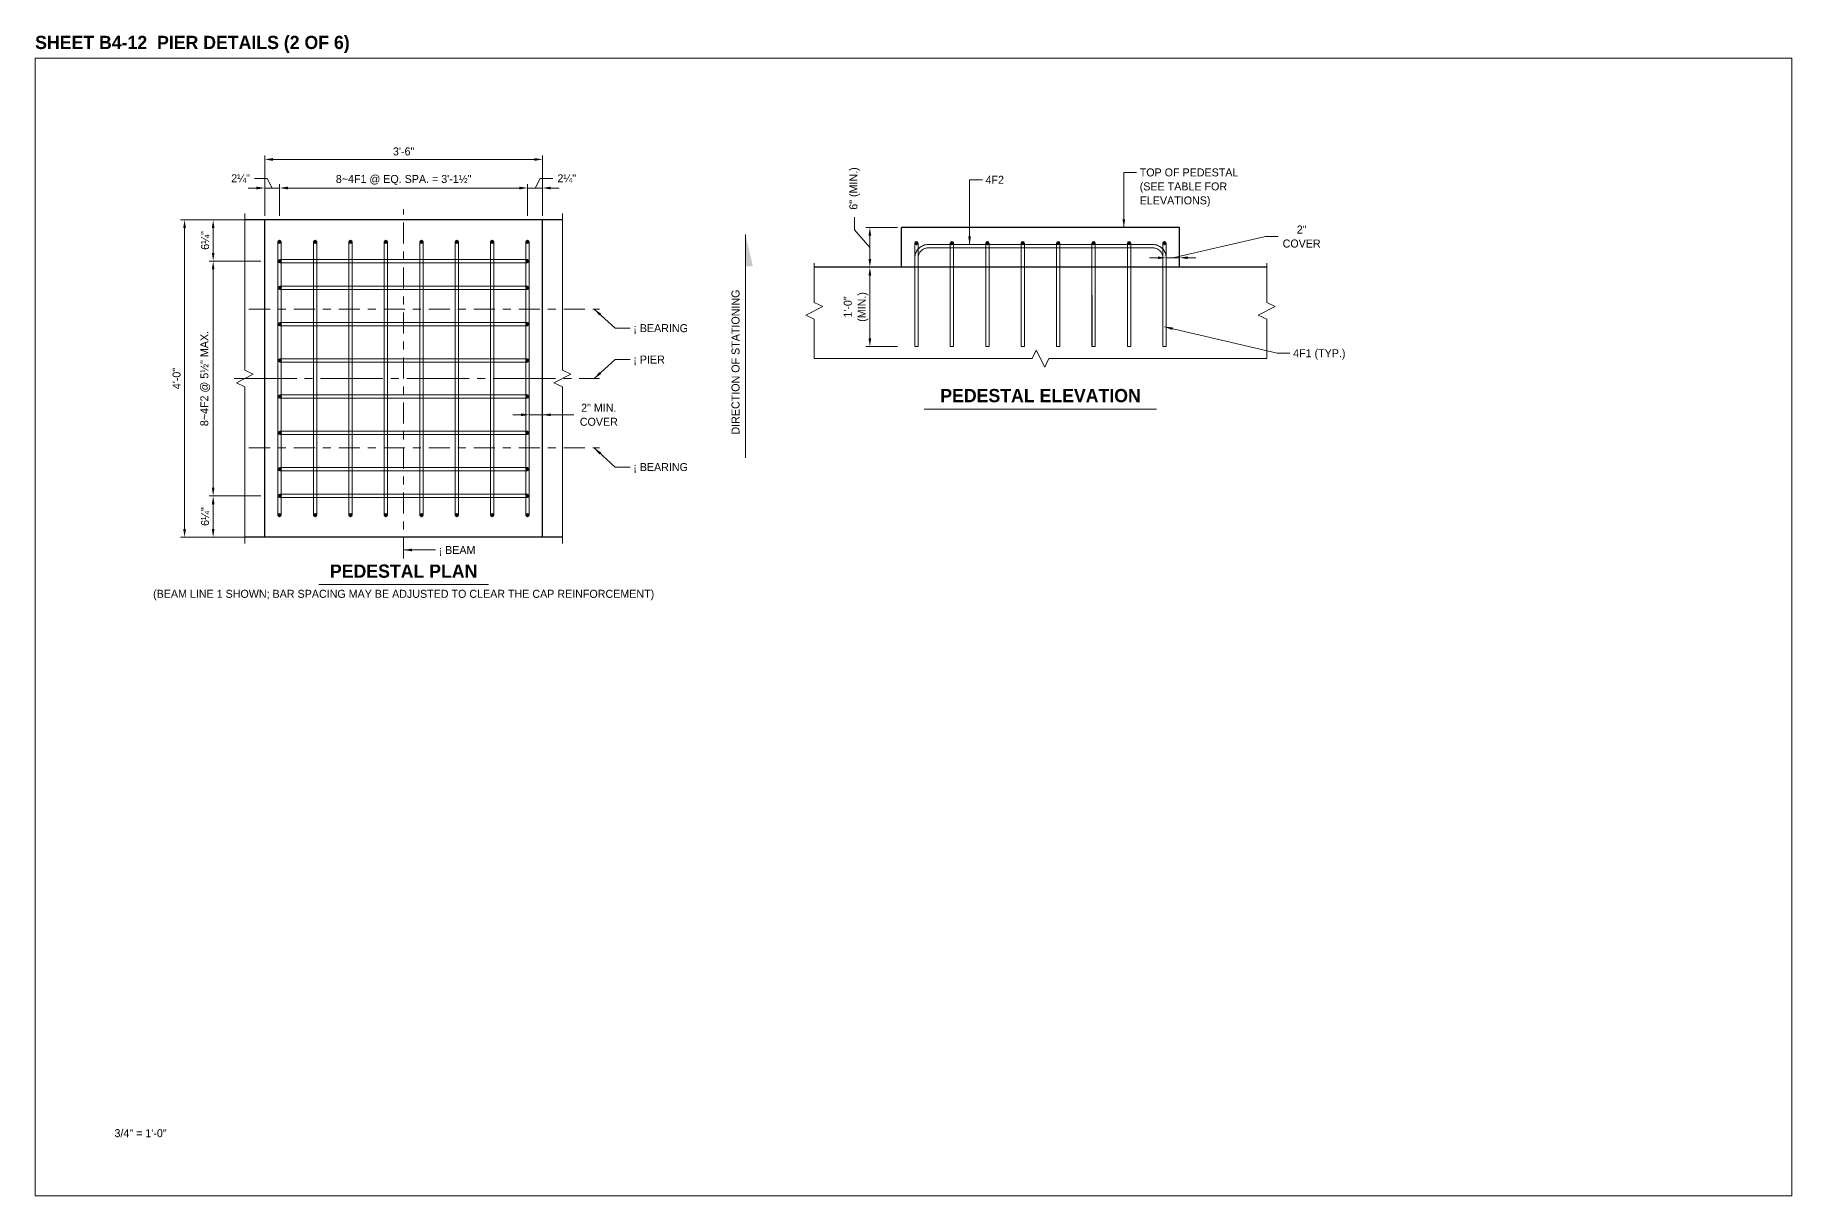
# Model space of a CAD drawing. Extents: x -1 to 861, y -26 to 2.
# Drawn here: x 359 to 381.13, y -13.33 to 1.29 of the extents above; entities that cross this region are included whole.
import ezdxf
from ezdxf.enums import TextEntityAlignment as Align

# ---------------------------------------------------------------- set-up
doc = ezdxf.new("R2010")
doc.units = 21
doc.header["$MEASUREMENT"] = 0
doc.linetypes.add('DGN4', pattern=[0.336, 0.2, -0.053, 0.03, -0.053])
doc.linetypes.add('DGN7', pattern=[0.726, 0.59, -0.053, 0.03, -0.053])
for name, color, linetype, lineweight in [('Border', 7, 'Continuous', 15), ('CL_Major', 1, 'DGN7', 9), ('CL_Minor', 7, 'DGN4', 9), ('Dimension', 7, 'Continuous', 9), ('Leader', 7, 'Continuous', 9), ('Rebar', 2, 'Continuous', 15), ('SubStrConc', 3, 'Continuous', 30), ('SubStrConc2', 3, 'Continuous', 30), ('Symbols', 7, 'Continuous', 15), ('TextStructures', 7, 'Continuous', 9)]:
    doc.layers.add(name, color=color, linetype=linetype, lineweight=lineweight)
doc.styles.add('FDOT Bold (Large)', font='FDOTBold.ttf')
doc.styles.add('FDOT Structures', font='FDOT.ttf')
doc.styles.add('FDOT Structures Annotation', font='FDOT.ttf')

msp = doc.modelspace()

# ---------------------------------------------------------------- hatches: boundary and pattern name
at = {"layer": 'Rebar'}
h = msp.add_hatch(color=256, dxfattribs=at)
h.dxf.hatch_style = 1
edge = h.paths.add_edge_path()
edge.add_arc((362.08, -1.314), 0.0208, 0, 360)
h = msp.add_hatch(color=256, dxfattribs=at)
h.dxf.hatch_style = 1
edge = h.paths.add_edge_path()
edge.add_arc((362.527, -1.314), 0.0208, 0, 360)
h = msp.add_hatch(color=256, dxfattribs=at)
h.dxf.hatch_style = 1
edge = h.paths.add_edge_path()
edge.add_arc((362.973, -1.314), 0.0208, 0, 360)
h = msp.add_hatch(color=256, dxfattribs=at)
h.dxf.hatch_style = 1
edge = h.paths.add_edge_path()
edge.add_arc((363.42, -1.314), 0.0208, 0, 360)
h = msp.add_hatch(color=256, dxfattribs=at)
h.dxf.hatch_style = 1
edge = h.paths.add_edge_path()
edge.add_arc((363.866, -1.314), 0.0208, 0, 360)
h = msp.add_hatch(color=256, dxfattribs=at)
h.dxf.hatch_style = 1
edge = h.paths.add_edge_path()
edge.add_arc((364.312, -1.314), 0.0208, 0, 360)
h = msp.add_hatch(color=256, dxfattribs=at)
h.dxf.hatch_style = 1
edge = h.paths.add_edge_path()
edge.add_arc((364.759, -1.314), 0.0208, 0, 360)
h = msp.add_hatch(color=256, dxfattribs=at)
h.dxf.hatch_style = 1
edge = h.paths.add_edge_path()
edge.add_arc((365.205, -1.314), 0.0208, 0, 360)
h = msp.add_hatch(color=256, dxfattribs=at)
h.dxf.hatch_style = 1
edge = h.paths.add_edge_path()
edge.add_arc((370.104, -1.329), 0.0208, 0, 360)
h = msp.add_hatch(color=256, dxfattribs=at)
h.dxf.hatch_style = 1
edge = h.paths.add_edge_path()
edge.add_arc((370.551, -1.329), 0.0208, 0, 360)
h = msp.add_hatch(color=256, dxfattribs=at)
h.dxf.hatch_style = 1
edge = h.paths.add_edge_path()
edge.add_arc((370.997, -1.329), 0.0208, 0, 360)
h = msp.add_hatch(color=256, dxfattribs=at)
h.dxf.hatch_style = 1
edge = h.paths.add_edge_path()
edge.add_arc((371.443, -1.329), 0.0208, 0, 360)
h = msp.add_hatch(color=256, dxfattribs=at)
h.dxf.hatch_style = 1
edge = h.paths.add_edge_path()
edge.add_arc((371.89, -1.329), 0.0208, 0, 360)
h = msp.add_hatch(color=256, dxfattribs=at)
h.dxf.hatch_style = 1
edge = h.paths.add_edge_path()
edge.add_arc((372.336, -1.329), 0.0208, 0, 360)
h = msp.add_hatch(color=256, dxfattribs=at)
h.dxf.hatch_style = 1
edge = h.paths.add_edge_path()
edge.add_arc((372.783, -1.329), 0.0208, 0, 360)
h = msp.add_hatch(color=256, dxfattribs=at)
h.dxf.hatch_style = 1
edge = h.paths.add_edge_path()
edge.add_arc((373.229, -1.329), 0.0208, 0, 360)
h = msp.add_hatch(color=256, dxfattribs=at)
h.dxf.hatch_style = 1
edge = h.paths.add_edge_path()
edge.add_arc((362.083, -1.556), 0.0208, 0, 360)
h = msp.add_hatch(color=256, dxfattribs=at)
h.dxf.hatch_style = 1
edge = h.paths.add_edge_path()
edge.add_arc((365.202, -1.556), 0.0208, 0, 360)
h = msp.add_hatch(color=256, dxfattribs=at)
h.dxf.hatch_style = 1
edge = h.paths.add_edge_path()
edge.add_arc((362.083, -1.893), 0.0208, 0, 360)
h = msp.add_hatch(color=256, dxfattribs=at)
h.dxf.hatch_style = 1
edge = h.paths.add_edge_path()
edge.add_arc((365.202, -1.893), 0.0208, 0, 360)
h = msp.add_hatch(color=256, dxfattribs=at)
h.dxf.hatch_style = 1
edge = h.paths.add_edge_path()
edge.add_arc((362.083, -2.35), 0.0208, 0, 360)
h = msp.add_hatch(color=256, dxfattribs=at)
h.dxf.hatch_style = 1
edge = h.paths.add_edge_path()
edge.add_arc((365.202, -2.349), 0.0208, 0, 360)
h = msp.add_hatch(color=256, dxfattribs=at)
h.dxf.hatch_style = 1
edge = h.paths.add_edge_path()
edge.add_arc((362.083, -2.806), 0.0208, 0, 360)
h = msp.add_hatch(color=256, dxfattribs=at)
h.dxf.hatch_style = 1
edge = h.paths.add_edge_path()
edge.add_arc((365.202, -2.806), 0.0208, 0, 360)
h = msp.add_hatch(color=256, dxfattribs=at)
h.dxf.hatch_style = 1
edge = h.paths.add_edge_path()
edge.add_arc((362.083, -3.263), 0.0208, 0, 360)
h = msp.add_hatch(color=256, dxfattribs=at)
h.dxf.hatch_style = 1
edge = h.paths.add_edge_path()
edge.add_arc((365.202, -3.263), 0.0208, 0, 360)
h = msp.add_hatch(color=256, dxfattribs=at)
h.dxf.hatch_style = 1
edge = h.paths.add_edge_path()
edge.add_arc((362.083, -3.72), 0.0208, 0, 360)
h = msp.add_hatch(color=256, dxfattribs=at)
h.dxf.hatch_style = 1
edge = h.paths.add_edge_path()
edge.add_arc((365.202, -3.72), 0.0208, 0, 360)
h = msp.add_hatch(color=256, dxfattribs=at)
h.dxf.hatch_style = 1
edge = h.paths.add_edge_path()
edge.add_arc((362.083, -4.177), 0.0208, 0, 360)
h = msp.add_hatch(color=256, dxfattribs=at)
h.dxf.hatch_style = 1
edge = h.paths.add_edge_path()
edge.add_arc((365.203, -4.177), 0.0208, 0, 360)
h = msp.add_hatch(color=256, dxfattribs=at)
h.dxf.hatch_style = 1
edge = h.paths.add_edge_path()
edge.add_arc((362.083, -4.514), 0.0208, 0, 360)
h = msp.add_hatch(color=256, dxfattribs=at)
h.dxf.hatch_style = 1
edge = h.paths.add_edge_path()
edge.add_arc((365.203, -4.514), 0.0208, 0, 360)
h = msp.add_hatch(color=256, dxfattribs=at)
h.dxf.hatch_style = 1
edge = h.paths.add_edge_path()
edge.add_arc((362.08, -4.756), 0.0208, 0, 360)
h = msp.add_hatch(color=256, dxfattribs=at)
h.dxf.hatch_style = 1
edge = h.paths.add_edge_path()
edge.add_arc((362.527, -4.756), 0.0208, 0, 360)
h = msp.add_hatch(color=256, dxfattribs=at)
h.dxf.hatch_style = 1
edge = h.paths.add_edge_path()
edge.add_arc((362.973, -4.756), 0.0208, 0, 360)
h = msp.add_hatch(color=256, dxfattribs=at)
h.dxf.hatch_style = 1
edge = h.paths.add_edge_path()
edge.add_arc((363.42, -4.756), 0.0208, 0, 360)
h = msp.add_hatch(color=256, dxfattribs=at)
h.dxf.hatch_style = 1
edge = h.paths.add_edge_path()
edge.add_arc((363.866, -4.756), 0.0208, 0, 360)
h = msp.add_hatch(color=256, dxfattribs=at)
h.dxf.hatch_style = 1
edge = h.paths.add_edge_path()
edge.add_arc((364.312, -4.756), 0.0208, 0, 360)
h = msp.add_hatch(color=256, dxfattribs=at)
h.dxf.hatch_style = 1
edge = h.paths.add_edge_path()
edge.add_arc((364.759, -4.756), 0.0208, 0, 360)
h = msp.add_hatch(color=256, dxfattribs=at)
h.dxf.hatch_style = 1
edge = h.paths.add_edge_path()
edge.add_arc((365.205, -4.756), 0.0208, 0, 360)

# ---------------------------------------------------------------- linework, layer by layer
at = {"layer": 'CL_Major', "ltscale": 1.333333}
msp.add_line((361.509, -3.035), (366.109, -3.035), dxfattribs=at)
at = {"layer": 'CL_Minor', "ltscale": 1.333333}
for p, q in [((363.643, -5.302), (363.643, -0.901)), ((361.693, -2.16), (366.109, -2.16)), ((361.693, -3.91), (366.109, -3.91))]:
    msp.add_line(p, q, dxfattribs=at)
at = {"layer": 'Dimension'}
for p, q in [((361.893, -0.984), (361.893, -0.224)), ((361.997, -0.274), (365.289, -0.274)), ((365.393, -0.984), (365.393, -0.224)), ((361.893, -0.984), (361.893, -0.584)), ((361.893, -0.634), (362.08, -0.634)), ((362.08, -0.984), (362.08, -0.584)), ((362.08, -0.984), (362.08, -0.584)), ((362.184, -0.634), (362.289, -0.634)), ((362.184, -0.634), (365.101, -0.634)), ((365.101, -0.634), (364.997, -0.634)), ((365.205, -0.984), (365.205, -0.584)), ((365.205, -0.984), (365.205, -0.584)), ((365.205, -0.634), (365.393, -0.634)), ((365.393, -0.984), (365.393, -0.584)), ((361.842, -1.035), (360.832, -1.035)), ((361.842, -1.035), (361.192, -1.035)), ((360.883, -4.931), (360.883, -1.139)), ((361.243, -1.451), (361.243, -1.139)), ((369.866, -1.131), (369.466, -1.131)), ((369.517, -1.529), (369.517, -1.235)), ((373.146, -1.513), (373.042, -1.513)), ((373.25, -1.513), (373.417, -1.513)), ((373.521, -1.513), (373.625, -1.513)), ((361.842, -1.556), (361.192, -1.556)), ((361.842, -1.556), (361.192, -1.556)), ((361.243, -4.41), (361.243, -1.66)), ((369.866, -1.633), (369.466, -1.633)), ((369.866, -1.633), (369.466, -1.633)), ((369.866, -2.633), (369.466, -2.633)), ((365.122, -3.492), (365.018, -3.492)), ((365.226, -3.492), (365.393, -3.492)), ((365.497, -3.492), (365.601, -3.492)), ((361.842, -4.514), (361.192, -4.514)), ((361.842, -4.514), (361.192, -4.514)), ((361.243, -4.931), (361.243, -4.618)), ((361.842, -5.035), (360.832, -5.035)), ((361.842, -5.035), (361.192, -5.035))]:
    msp.add_line(p, q, dxfattribs=at)
for points in [[(361.997, -0.292), (361.893, -0.274), (361.997, -0.257)], [(365.289, -0.257), (365.393, -0.274), (365.289, -0.292)], [(362.184, -0.652), (362.08, -0.634), (362.184, -0.617)], [(362.184, -0.652), (362.08, -0.634), (362.184, -0.617)], [(365.101, -0.617), (365.205, -0.634), (365.101, -0.652)], [(365.101, -0.617), (365.205, -0.634), (365.101, -0.652)], [(360.866, -1.139), (360.883, -1.035), (360.9, -1.139)], [(369.5, -1.235), (369.517, -1.131), (369.534, -1.235)], [(369.534, -1.529), (369.517, -1.633), (369.5, -1.529)], [(373.146, -1.496), (373.25, -1.513), (373.146, -1.53)], [(373.521, -1.53), (373.417, -1.513), (373.521, -1.496)], [(361.226, -1.66), (361.243, -1.556), (361.26, -1.66)], [(369.5, -1.737), (369.517, -1.633), (369.534, -1.737)], [(369.534, -2.529), (369.517, -2.633), (369.5, -2.529)], [(365.122, -3.474), (365.226, -3.492), (365.122, -3.509)], [(365.497, -3.509), (365.393, -3.492), (365.497, -3.474)], [(361.26, -4.41), (361.243, -4.514), (361.226, -4.41)], [(360.9, -4.931), (360.883, -5.035), (360.866, -4.931)]]:
    msp.add_solid(points, dxfattribs=at)
at = {"layer": 'Leader'}
for points in [[(372.717, -1.131), (372.717, -0.438), (372.877, -0.438)], [(370.774, -1.347), (370.774, -0.531), (370.934, -0.531)], [(366.043, -2.16), (366.309, -2.4), (366.496, -2.4)], [(373.229, -2.383), (374.65, -2.716), (374.81, -2.716)], [(366.043, -3.035), (366.309, -2.795), (366.496, -2.795)], [(366.043, -3.91), (366.309, -4.15), (366.496, -4.15)], [(363.643, -5.195), (364.043, -5.195)]]:
    msp.add_lwpolyline(points, dxfattribs=at)
for points in [[(372.717, -1.131), (372.699, -1.027), (372.734, -1.027)], [(370.774, -1.347), (370.756, -1.242), (370.791, -1.242)], [(366.043, -2.16), (366.132, -2.217), (366.109, -2.242)], [(373.229, -2.383), (373.335, -2.39), (373.327, -2.424)], [(366.043, -3.035), (366.109, -2.952), (366.132, -2.978)], [(366.043, -3.91), (366.132, -3.967), (366.109, -3.992)], [(363.643, -5.195), (363.747, -5.177), (363.747, -5.212)]]:
    msp.add_solid(points, dxfattribs=at)
at = {"layer": 'Rebar'}
for p, q in [((362.059, -1.314), (362.101, -1.314)), ((362.506, -1.314), (362.548, -1.314)), ((362.952, -1.314), (362.994, -1.314)), ((363.399, -1.314), (363.44, -1.314)), ((363.845, -1.314), (363.887, -1.314)), ((364.292, -1.314), (364.333, -1.314)), ((364.738, -1.314), (364.78, -1.314)), ((365.184, -1.314), (365.226, -1.314)), ((362.083, -1.576), (362.083, -1.535)), ((365.202, -1.576), (365.202, -1.535)), ((370.083, -1.329), (370.125, -1.329)), ((370.125, -1.329), (370.083, -1.329)), ((370.53, -1.329), (370.571, -1.329)), ((370.571, -1.329), (370.53, -1.329)), ((370.976, -1.329), (371.018, -1.329)), ((371.018, -1.329), (370.976, -1.329)), ((371.423, -1.329), (371.464, -1.329)), ((371.464, -1.329), (371.423, -1.329)), ((371.869, -1.329), (371.911, -1.329)), ((371.911, -1.329), (371.869, -1.329)), ((372.315, -1.329), (372.357, -1.329)), ((372.357, -1.329), (372.315, -1.329)), ((372.762, -1.329), (372.804, -1.329)), ((372.804, -1.329), (372.762, -1.329)), ((373.208, -1.329), (373.25, -1.329)), ((373.25, -1.329), (373.208, -1.329)), ((362.083, -1.913), (362.083, -1.872)), ((365.202, -1.913), (365.202, -1.872)), ((362.083, -2.37), (362.083, -2.329)), ((365.202, -2.37), (365.202, -2.329)), ((370.125, -2.633), (370.083, -2.633)), ((370.125, -2.633), (370.083, -2.633)), ((370.125, -2.633), (370.083, -2.633)), ((370.125, -2.633), (370.083, -2.633)), ((370.125, -2.633), (370.083, -2.633)), ((370.083, -2.633), (370.125, -2.633)), ((370.125, -2.633), (370.083, -2.633)), ((370.53, -2.633), (370.571, -2.633)), ((370.571, -2.633), (370.53, -2.633)), ((370.976, -2.633), (371.018, -2.633)), ((371.018, -2.633), (370.976, -2.633)), ((371.423, -2.633), (371.464, -2.633)), ((371.464, -2.633), (371.423, -2.633)), ((371.869, -2.633), (371.911, -2.633)), ((371.911, -2.633), (371.869, -2.633)), ((372.357, -2.633), (372.315, -2.633)), ((372.316, -2.633), (372.357, -2.633)), ((372.762, -2.633), (372.804, -2.633)), ((372.804, -2.633), (372.762, -2.633)), ((373.208, -2.633), (373.25, -2.633)), ((373.25, -2.633), (373.208, -2.633)), ((373.208, -2.633), (373.25, -2.633)), ((373.208, -2.633), (373.25, -2.633)), ((373.208, -2.633), (373.25, -2.633)), ((373.208, -2.633), (373.25, -2.633)), ((373.208, -2.633), (373.25, -2.633)), ((362.083, -2.827), (362.083, -2.786)), ((365.202, -2.827), (365.202, -2.785)), ((362.083, -3.284), (362.083, -3.242)), ((365.202, -3.284), (365.202, -3.242)), ((362.083, -3.741), (362.083, -3.699)), ((365.202, -3.741), (365.202, -3.699)), ((362.083, -4.198), (362.083, -4.156)), ((365.203, -4.198), (365.203, -4.156)), ((362.083, -4.535), (362.083, -4.493)), ((365.203, -4.535), (365.203, -4.493)), ((362.059, -4.756), (362.101, -4.756)), ((362.506, -4.756), (362.548, -4.756)), ((362.952, -4.756), (362.994, -4.756)), ((363.399, -4.756), (363.44, -4.756)), ((363.845, -4.756), (363.887, -4.756)), ((364.292, -4.756), (364.333, -4.756)), ((364.738, -4.756), (364.78, -4.756)), ((365.184, -4.756), (365.226, -4.756))]:
    msp.add_line(p, q, dxfattribs=at)
for points in [[(362.059, -4.756), (362.059, -1.314)], [(362.101, -4.756), (362.101, -1.314)], [(362.506, -4.756), (362.506, -1.314)], [(362.548, -4.756), (362.548, -1.314)], [(362.952, -4.756), (362.952, -1.314)], [(362.994, -4.756), (362.994, -1.314)], [(363.399, -4.756), (363.399, -1.314)], [(363.44, -4.756), (363.44, -1.314)], [(363.845, -4.756), (363.845, -1.314)], [(363.887, -4.756), (363.887, -1.314)], [(364.292, -4.756), (364.292, -1.314)], [(364.333, -4.756), (364.333, -1.314)], [(364.738, -4.756), (364.738, -1.314)], [(364.78, -4.756), (364.78, -1.314)], [(365.184, -4.756), (365.184, -1.314)], [(365.226, -4.756), (365.226, -1.314)], [(365.202, -1.535), (362.083, -1.535)], [(370.083, -2.633), (370.083, -1.329)], [(370.083, -1.329), (370.083, -2.633)], [(373.25, -2.633), (373.25, -1.513), (373.249, -1.499), (373.248, -1.484), (373.244, -1.47), (373.24, -1.456), (373.234, -1.443), (373.228, -1.43), (373.22, -1.418), (373.211, -1.406), (373.201, -1.395), (373.191, -1.386), (373.179, -1.377), (373.167, -1.369), (373.154, -1.362), (373.14, -1.357), (373.127, -1.352), (373.112, -1.349), (373.098, -1.347), (373.084, -1.347), (370.25, -1.347), (370.236, -1.347), (370.221, -1.349), (370.207, -1.352), (370.193, -1.357), (370.18, -1.362), (370.167, -1.369), (370.154, -1.377), (370.143, -1.386), (370.132, -1.395), (370.122, -1.406), (370.113, -1.418), (370.106, -1.43), (370.099, -1.443), (370.093, -1.456), (370.089, -1.47), (370.086, -1.484), (370.084, -1.499), (370.083, -1.513), (370.083, -2.633)], [(373.25, -2.633), (373.25, -1.513), (373.249, -1.499), (373.247, -1.484), (373.244, -1.47), (373.24, -1.456), (373.234, -1.443), (373.228, -1.43), (373.22, -1.418), (373.211, -1.406), (373.201, -1.395), (373.19, -1.386), (373.179, -1.377), (373.167, -1.369), (373.154, -1.362), (373.14, -1.357), (373.126, -1.352), (373.112, -1.349), (373.098, -1.347), (373.084, -1.347), (370.25, -1.347), (370.235, -1.347), (370.221, -1.349), (370.207, -1.352), (370.193, -1.357), (370.18, -1.362), (370.167, -1.369), (370.154, -1.377), (370.143, -1.386), (370.132, -1.395), (370.122, -1.406), (370.113, -1.418), (370.106, -1.43), (370.099, -1.443), (370.093, -1.456), (370.089, -1.47), (370.086, -1.484), (370.084, -1.499), (370.083, -1.513), (370.083, -2.633)], [(373.25, -2.633), (373.25, -1.513), (373.249, -1.499), (373.247, -1.484), (373.244, -1.47), (373.24, -1.456), (373.234, -1.443), (373.228, -1.43), (373.22, -1.418), (373.211, -1.406), (373.201, -1.395), (373.19, -1.386), (373.179, -1.377), (373.167, -1.369), (373.154, -1.362), (373.14, -1.357), (373.126, -1.352), (373.112, -1.349), (373.098, -1.347), (373.084, -1.347), (370.25, -1.347), (370.235, -1.347), (370.221, -1.349), (370.207, -1.352), (370.193, -1.357), (370.18, -1.362), (370.167, -1.369), (370.154, -1.377), (370.143, -1.386), (370.132, -1.395), (370.122, -1.406), (370.113, -1.418), (370.106, -1.43), (370.099, -1.443), (370.093, -1.456), (370.089, -1.47), (370.086, -1.484), (370.084, -1.499), (370.083, -1.513), (370.083, -2.633)], [(373.25, -2.633), (373.25, -1.513), (373.249, -1.499), (373.247, -1.484), (373.244, -1.47), (373.24, -1.456), (373.234, -1.443), (373.228, -1.43), (373.22, -1.418), (373.211, -1.406), (373.201, -1.395), (373.19, -1.386), (373.179, -1.377), (373.167, -1.369), (373.154, -1.362), (373.14, -1.357), (373.126, -1.352), (373.112, -1.349), (373.098, -1.347), (373.084, -1.347), (370.25, -1.347), (370.235, -1.347), (370.221, -1.349), (370.207, -1.352), (370.193, -1.357), (370.18, -1.362), (370.167, -1.369), (370.154, -1.377), (370.143, -1.386), (370.132, -1.395), (370.122, -1.406), (370.113, -1.418), (370.106, -1.43), (370.099, -1.443), (370.093, -1.456), (370.089, -1.47), (370.086, -1.484), (370.084, -1.499), (370.083, -1.513), (370.083, -2.633)], [(373.25, -2.633), (373.25, -1.513), (373.249, -1.499), (373.247, -1.484), (373.244, -1.47), (373.24, -1.456), (373.234, -1.443), (373.228, -1.43), (373.22, -1.418), (373.211, -1.406), (373.201, -1.395), (373.19, -1.386), (373.179, -1.377), (373.167, -1.369), (373.154, -1.362), (373.14, -1.357), (373.126, -1.352), (373.112, -1.349), (373.098, -1.347), (373.084, -1.347), (370.25, -1.347), (370.235, -1.347), (370.221, -1.349), (370.207, -1.352), (370.193, -1.357), (370.18, -1.362), (370.167, -1.369), (370.154, -1.377), (370.143, -1.386), (370.132, -1.395), (370.122, -1.406), (370.113, -1.418), (370.106, -1.43), (370.099, -1.443), (370.093, -1.456), (370.089, -1.47), (370.086, -1.484), (370.084, -1.499), (370.083, -1.513), (370.083, -2.633)], [(370.125, -2.633), (370.125, -1.329)], [(370.125, -1.329), (370.125, -2.633)], [(373.208, -2.633), (373.208, -1.514), (373.208, -1.502), (373.206, -1.492), (373.204, -1.481), (373.201, -1.47), (373.197, -1.46), (373.192, -1.451), (373.186, -1.442), (373.179, -1.433), (373.172, -1.425), (373.164, -1.417), (373.155, -1.411), (373.146, -1.405), (373.136, -1.4), (373.126, -1.396), (373.116, -1.393), (373.105, -1.39), (373.094, -1.389), (373.083, -1.388), (370.25, -1.388), (370.239, -1.389), (370.228, -1.39), (370.218, -1.393), (370.207, -1.396), (370.197, -1.4), (370.188, -1.405), (370.178, -1.411), (370.17, -1.417), (370.162, -1.425), (370.154, -1.433), (370.148, -1.442), (370.142, -1.451), (370.137, -1.46), (370.133, -1.47), (370.129, -1.481), (370.127, -1.492), (370.126, -1.502), (370.125, -1.514), (370.125, -2.633)], [(373.208, -2.633), (373.208, -1.514), (373.208, -1.502), (373.206, -1.492), (373.204, -1.481), (373.201, -1.47), (373.197, -1.46), (373.192, -1.451), (373.186, -1.442), (373.179, -1.433), (373.172, -1.425), (373.164, -1.417), (373.155, -1.411), (373.146, -1.405), (373.136, -1.4), (373.126, -1.396), (373.116, -1.393), (373.105, -1.39), (373.094, -1.389), (373.083, -1.388), (370.25, -1.388), (370.239, -1.389), (370.228, -1.39), (370.218, -1.393), (370.207, -1.396), (370.197, -1.4), (370.188, -1.405), (370.178, -1.411), (370.17, -1.417), (370.162, -1.425), (370.154, -1.433), (370.148, -1.442), (370.142, -1.451), (370.137, -1.46), (370.133, -1.47), (370.129, -1.481), (370.127, -1.492), (370.125, -1.502), (370.125, -1.514), (370.125, -2.633)], [(373.208, -2.633), (373.208, -1.514), (373.208, -1.502), (373.206, -1.492), (373.204, -1.481), (373.201, -1.47), (373.197, -1.46), (373.192, -1.451), (373.186, -1.442), (373.179, -1.433), (373.172, -1.425), (373.164, -1.417), (373.155, -1.411), (373.146, -1.405), (373.136, -1.4), (373.126, -1.396), (373.116, -1.393), (373.105, -1.39), (373.094, -1.389), (373.083, -1.388), (370.25, -1.388), (370.239, -1.389), (370.228, -1.39), (370.218, -1.393), (370.207, -1.396), (370.197, -1.4), (370.188, -1.405), (370.178, -1.411), (370.17, -1.417), (370.162, -1.425), (370.154, -1.433), (370.148, -1.442), (370.142, -1.451), (370.137, -1.46), (370.133, -1.47), (370.129, -1.481), (370.127, -1.492), (370.125, -1.502), (370.125, -1.514), (370.125, -2.633)], [(373.208, -2.633), (373.208, -1.514), (373.208, -1.502), (373.206, -1.492), (373.204, -1.481), (373.201, -1.47), (373.197, -1.46), (373.192, -1.451), (373.186, -1.442), (373.179, -1.433), (373.172, -1.425), (373.164, -1.417), (373.155, -1.411), (373.146, -1.405), (373.136, -1.4), (373.126, -1.396), (373.116, -1.393), (373.105, -1.39), (373.094, -1.389), (373.083, -1.388), (370.25, -1.388), (370.239, -1.389), (370.228, -1.39), (370.218, -1.393), (370.207, -1.396), (370.197, -1.4), (370.187, -1.405), (370.178, -1.411), (370.17, -1.417), (370.162, -1.425), (370.154, -1.433), (370.148, -1.442), (370.142, -1.451), (370.137, -1.46), (370.133, -1.47), (370.129, -1.481), (370.127, -1.492), (370.125, -1.502), (370.125, -1.514), (370.125, -2.633)], [(373.208, -2.633), (373.208, -1.514), (373.208, -1.502), (373.206, -1.492), (373.204, -1.481), (373.201, -1.47), (373.197, -1.46), (373.192, -1.451), (373.186, -1.442), (373.179, -1.433), (373.172, -1.425), (373.164, -1.417), (373.155, -1.411), (373.146, -1.405), (373.136, -1.4), (373.126, -1.396), (373.116, -1.393), (373.105, -1.39), (373.094, -1.389), (373.083, -1.388), (370.25, -1.388), (370.239, -1.389), (370.228, -1.39), (370.218, -1.393), (370.207, -1.396), (370.197, -1.4), (370.187, -1.405), (370.178, -1.411), (370.17, -1.417), (370.162, -1.425), (370.154, -1.433), (370.148, -1.442), (370.142, -1.451), (370.137, -1.46), (370.133, -1.47), (370.129, -1.481), (370.127, -1.492), (370.125, -1.502), (370.125, -1.514), (370.125, -2.633)], [(370.53, -2.633), (370.53, -1.329)], [(370.53, -1.329), (370.53, -2.633)], [(370.571, -2.633), (370.571, -1.329)], [(370.571, -1.329), (370.571, -2.633)], [(370.976, -2.633), (370.976, -1.329)], [(370.976, -1.329), (370.976, -2.633)], [(371.018, -2.633), (371.018, -1.329)], [(371.018, -1.329), (371.018, -2.633)], [(371.423, -2.633), (371.423, -1.329)], [(371.423, -1.329), (371.423, -2.633)], [(371.464, -2.633), (371.464, -1.329)], [(371.464, -1.329), (371.464, -2.633)], [(371.869, -2.633), (371.869, -1.329)], [(371.869, -1.329), (371.869, -2.633)], [(371.911, -2.633), (371.911, -1.329)], [(371.911, -1.329), (371.911, -2.633)], [(372.316, -2.633), (372.315, -1.329)], [(372.315, -1.329), (372.315, -2.633)], [(372.357, -2.633), (372.357, -1.329)], [(372.357, -1.329), (372.357, -2.633)], [(372.762, -2.633), (372.762, -1.329)], [(372.762, -1.329), (372.762, -2.633)], [(372.804, -2.633), (372.804, -1.329)], [(372.804, -1.329), (372.804, -2.633)], [(373.208, -2.633), (373.208, -1.329)], [(373.208, -1.329), (373.208, -2.633)], [(373.25, -2.633), (373.25, -1.329)], [(373.25, -1.329), (373.25, -2.633)], [(365.202, -1.576), (362.083, -1.576)], [(365.202, -1.872), (362.083, -1.872)], [(365.202, -1.913), (362.083, -1.913)], [(365.202, -2.329), (362.083, -2.329)], [(365.202, -2.37), (362.083, -2.37)], [(365.202, -2.785), (362.083, -2.786)], [(365.202, -2.827), (362.083, -2.827)], [(365.202, -3.242), (362.083, -3.242)], [(365.202, -3.284), (362.083, -3.284)], [(365.202, -3.699), (362.083, -3.699)], [(365.202, -3.741), (362.083, -3.741)], [(365.203, -4.156), (362.083, -4.156)], [(365.203, -4.198), (362.083, -4.198)], [(365.203, -4.493), (362.083, -4.493)], [(365.203, -4.535), (362.083, -4.535)]]:
    msp.add_lwpolyline(points, dxfattribs=at)
for centre in [(362.08, -1.314), (362.527, -1.314), (362.973, -1.314), (363.42, -1.314), (363.866, -1.314), (364.312, -1.314), (364.759, -1.314), (365.205, -1.314), (370.104, -1.329), (370.551, -1.329), (370.997, -1.329), (371.443, -1.329), (371.89, -1.329), (372.336, -1.329), (372.783, -1.329), (373.229, -1.329), (362.083, -1.556), (365.202, -1.556), (362.083, -1.893), (365.202, -1.893), (362.083, -2.35), (365.202, -2.349), (362.083, -2.806), (365.202, -2.806), (362.083, -3.263), (365.202, -3.263), (362.083, -3.72), (365.202, -3.72), (362.083, -4.177), (365.203, -4.177), (362.083, -4.514), (365.203, -4.514), (362.08, -4.756), (362.527, -4.756), (362.973, -4.756), (363.42, -4.756), (363.866, -4.756), (364.312, -4.756), (364.759, -4.756), (365.205, -4.756)]:
    msp.add_circle(centre, 0.0208, dxfattribs=at)
at = {"layer": 'SubStrConc'}
for points in [[(361.893, -1.035), (361.643, -1.035)], [(365.643, -1.035), (365.393, -1.035)], [(374.517, -1.633), (368.817, -1.633)], [(361.893, -5.035), (361.643, -5.035)], [(365.643, -5.035), (365.393, -5.035)]]:
    msp.add_lwpolyline(points, dxfattribs=at)
at = {"layer": 'SubStrConc2'}
for points in [[(365.393, -1.035), (361.893, -1.035)], [(361.893, -5.035), (361.893, -1.035)], [(365.393, -5.035), (365.393, -1.035)], [(373.417, -1.131), (369.917, -1.131)], [(369.917, -1.633), (369.917, -1.131)], [(369.917, -1.131), (369.917, -1.131)], [(369.917, -1.633), (369.917, -1.131)], [(369.917, -1.131), (369.917, -1.131)], [(373.417, -1.633), (373.417, -1.131)], [(373.417, -1.633), (369.917, -1.633)], [(365.393, -5.035), (361.893, -5.035)]]:
    msp.add_lwpolyline(points, dxfattribs=at)
at = {"layer": 'Symbols'}
msp.add_line((367.95, -4.035), (367.95, -1.219), dxfattribs=at)
for points in [[(361.643, -5.115), (361.643, -3.141), (361.536, -3.088), (361.749, -2.981), (361.643, -2.928), (361.643, -0.954)], [(365.643, -5.115), (365.643, -3.141), (365.536, -3.088), (365.749, -2.981), (365.643, -2.928), (365.643, -0.954)], [(368.817, -2.783), (368.817, -2.288), (368.71, -2.235), (368.923, -2.128), (368.817, -2.075), (368.817, -1.58)], [(374.517, -2.783), (374.517, -2.288), (374.41, -2.235), (374.623, -2.128), (374.517, -2.075), (374.517, -1.58)], [(368.817, -2.783), (371.56, -2.783), (371.613, -2.676), (371.72, -2.89), (371.773, -2.783), (374.517, -2.783)]]:
    msp.add_lwpolyline(points, dxfattribs=at)
msp.add_solid([(367.95, -1.219), (367.95, -1.619), (368.043, -1.619)], dxfattribs=at)
at = {"layer": 'TextStructures'}
for p, q in [((370.203, -3.42), (373.13, -3.42)), ((362.576, -5.632), (364.71, -5.632))]:
    msp.add_line(p, q, dxfattribs=at)

# ---------------------------------------------------------------- texts
at = {"layer": 'Border', "style": 'FDOT Bold (Large)'}
msp.add_text('SHEET B4-12  PIER DETAILS (2 OF 6)', height=0.16667, dxfattribs=at).set_placement((359, 1.067), align=Align.BOTTOM_LEFT)
at = {"layer": 'Border', "style": 'FDOT Structures'}
msp.add_text('3/4" = 1\'-0"', height=0.1008, dxfattribs=at).set_placement((360, -12.493), align=Align.TOP_LEFT)
at = {"layer": 'Dimension', "char_height": 0.1008, "attachment_point": 5, "rotation": 90, "line_spacing_factor": 1.05, "style": 'FDOT Structures Annotation', "bg_fill": 3, "box_fill_scale": 1.1, "bg_fill_color": 0}
for s, insert in [('6" (MIN.)', (369.325, -0.64)), ('1\'-0"\\P(MIN.)', (369.342, -2.133))]:
    msp.add_mtext(s, dxfattribs=dict(at, insert=insert))
at = {"layer": 'Dimension', "char_height": 0.1008, "attachment_point": 5, "line_spacing_factor": 1.05, "style": 'FDOT Structures Annotation', "bg_fill": 3, "box_fill_scale": 1.1, "bg_fill_color": 0}
for s, insert in [('2¼"', (361.588, -0.513)), ('2¼"', (365.698, -0.513)), ('2"\\PCOVER', (374.957, -1.246))]:
    msp.add_mtext(s, dxfattribs=dict(at, insert=insert))
at = {"layer": 'TextStructures', "style": 'FDOT Structures'}
for s, p in [('4F2', (370.974, -0.531)), ('¡ BEARING', (366.536, -2.4)), ('¡ PIER', (366.536, -2.795)), ('4F1 (TYP.)', (374.85, -2.716)), ('¡ BEARING', (366.536, -4.15)), ('¡ BEAM', (364.083, -5.195))]:
    msp.add_text(s, height=0.1008, dxfattribs=at).set_placement(p, align=Align.MIDDLE_LEFT)
msp.add_text('DIRECTION OF STATIONING', height=0.1008, rotation=90, dxfattribs=at).set_placement((367.905, -2.827), align=Align.BOTTOM_CENTER)
at = {"layer": 'TextStructures'}
for s, height, style, p in [('PEDESTAL ELEVATION', 0.16667, 'FDOT Bold (Large)', (371.667, -3.383)), ('PEDESTAL PLAN', 0.16667, 'FDOT Bold (Large)', (363.643, -5.595)), ('(BEAM LINE 1 SHOWN; BAR SPACING MAY BE ADJUSTED TO CLEAR THE CAP REINFORCEMENT)', 0.1008, 'FDOT Structures', (363.643, -5.828))]:
    msp.add_text(s, height=height, dxfattribs=dict(at, style=style)).set_placement(p, align=Align.BOTTOM_CENTER)
at = {"layer": 'TextStructures', "insert": (372.917, -0.387), "char_height": 0.1008, "attachment_point": 1, "line_spacing_factor": 1.05, "style": 'FDOT Structures'}
msp.add_mtext('TOP OF PEDESTAL\\P(SEE TABLE FOR\\PELEVATIONS)', dxfattribs=at)

# ---------------------------------------------------------------- next in the draw order: linework, layer by layer
at = {"layer": 'Dimension'}
for p, q in [((361.789, -0.634), (361.684, -0.634)), ((365.497, -0.634), (365.601, -0.634)), ((369.517, -2.529), (369.517, -1.737))]:
    msp.add_line(p, q, dxfattribs=at)
for points in [[(361.764, -0.513), (361.924, -0.513), (361.987, -0.634)], [(365.522, -0.513), (365.362, -0.513), (365.299, -0.634)], [(369.325, -1.002), (369.325, -1.162), (369.517, -1.382)], [(374.661, -1.246), (374.501, -1.246), (373.333, -1.513)]]:
    msp.add_lwpolyline(points, dxfattribs=at)
for points in [[(361.789, -0.617), (361.893, -0.634), (361.789, -0.652)], [(365.497, -0.652), (365.393, -0.634), (365.497, -0.617)]]:
    msp.add_solid(points, dxfattribs=at)

# ---------------------------------------------------------------- next in the draw order: texts
at = {"layer": 'Dimension', "insert": (366.102, -3.492), "char_height": 0.1008, "attachment_point": 5, "line_spacing_factor": 1.05, "style": 'FDOT Structures Annotation', "bg_fill": 3, "box_fill_scale": 1.1, "bg_fill_color": 0}
msp.add_mtext('2" MIN.\\PCOVER', dxfattribs=at)

# ---------------------------------------------------------------- next in the draw order: linework, layer by layer
at = {"layer": 'Border'}
msp.add_lwpolyline([(359, -13.333), (381.133, -13.333), (381.133, 1), (359, 1)], close=True, dxfattribs=at)
at = {"layer": 'Dimension'}
msp.add_lwpolyline([(365.787, -3.492), (365.309, -3.492)], dxfattribs=at)

# ---------------------------------------------------------------- next in the draw order: texts
at = {"layer": 'Dimension', "char_height": 0.1008, "attachment_point": 5, "style": 'FDOT Structures Annotation', "bg_fill": 3, "box_fill_scale": 1.1, "bg_fill_color": 1}
for s, insert in [('3\'-6"', (363.643, -0.174)), ('8~4F1 @ EQ. SPA. = 3\'-1½"', (363.643, -0.534))]:
    msp.add_mtext(s, dxfattribs=dict(at, insert=insert))
at = {"layer": 'Dimension', "char_height": 0.1008, "attachment_point": 5, "rotation": 90, "style": 'FDOT Structures Annotation', "bg_fill": 3, "box_fill_scale": 1.1, "bg_fill_color": 1}
for s, insert in [('6¼"', (361.142, -1.295)), ('8~4F2 @ 5½" MAX.', (361.142, -3.035)), ('4\'-0"', (360.782, -3.035)), ('6¼"', (361.142, -4.774))]:
    msp.add_mtext(s, dxfattribs=dict(at, insert=insert))

# ---------------------------------------------------------------- next in the draw order: linework, layer by layer
at = {"layer": 'Dimension'}
for points in [[(361.226, -1.139), (361.243, -1.035), (361.26, -1.139)], [(361.26, -1.451), (361.243, -1.556), (361.226, -1.451)], [(361.226, -4.618), (361.243, -4.514), (361.26, -4.618)], [(361.26, -4.931), (361.243, -5.035), (361.226, -4.931)]]:
    msp.add_solid(points, dxfattribs=at)

doc.saveas('drawing.dxf')
